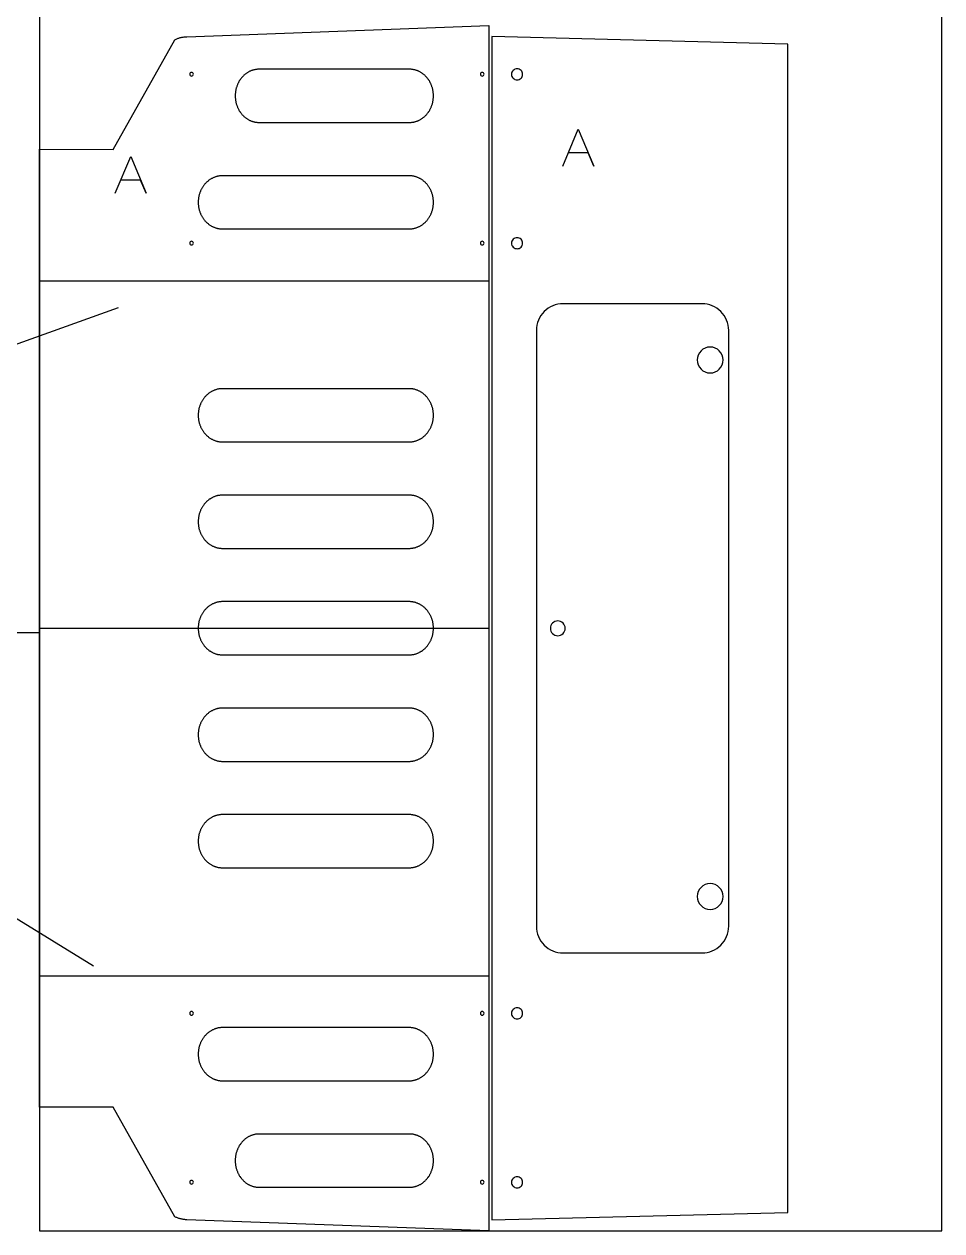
# Model space of a CAD drawing. Extents: x -841 to 6211, y -469 to 2808.
# Drawn here: x -21 to 1220, y 0 to 1632 of the extents above; entities that cross this region are included whole.
import ezdxf

# ---------------------------------------------------------------- set-up
doc = ezdxf.new("R2010")
doc.units = 0
for name, color, linetype in [('DEFAULT_LAYER', 1, 'CONTINUOUS'), ('T5_LOGOLAYER_2', 18, 'CONTINUOUS'), ('T5_LOGOLAYER_20', 18, 'CONTINUOUS'), ('T5_LOGOLAYER_21', 18, 'CONTINUOUS'), ('VW_T4_LOGO_2LAYER_2', 18, 'CONTINUOUS')]:
    doc.layers.add(name, color=color, linetype=linetype)

msp = doc.modelspace()

# ---------------------------------------------------------------- linework, layer by layer
at = {"layer": 'DEFAULT_LAYER'}
for points in [[(0, 1462.7), (99.8, 1462.5), (182.9, 1610.9), (183.8, 1611.3), (184.7, 1611.7), (185.6, 1612.1), (186.6, 1612.5), (187.5, 1612.8), (188.5, 1613.1), (189.5, 1613.4), (190.5, 1613.7), (191.5, 1613.9), (192.5, 1614.2), (193.5, 1614.4), (194.5, 1614.5), (195.5, 1614.7), (196.5, 1614.8), (197.4, 1614.9), (198.4, 1615), (199.4, 1615), (607.7, 1630), (607.7, 0), (199.4, 15), (198.4, 15), (197.4, 15.1), (196.5, 15.2), (195.5, 15.3), (194.5, 15.5), (193.5, 15.6), (192.5, 15.8), (191.5, 16.1), (190.5, 16.3), (189.5, 16.6), (188.5, 16.9), (187.5, 17.2), (186.6, 17.5), (185.6, 17.9), (184.7, 18.3), (183.8, 18.7), (182.9, 19.1), (99.8, 167.5), (0, 167.3)], [(611.8, 14.9), (1011.7, 24.9), (1011.7, 1604.9), (611.8, 1615.1)], [(264.7, 1535), (264.7, 1534.1), (264.7, 1533.1), (264.8, 1532.2), (264.9, 1531.3), (265, 1530.4), (265.1, 1529.5), (265.2, 1528.6), (265.4, 1527.7), (265.5, 1526.9), (265.7, 1526), (265.9, 1525.1), (266.2, 1524.3), (266.4, 1523.5), (266.7, 1522.6), (267, 1521.8), (267.3, 1521), (267.6, 1520.2), (267.9, 1519.4), (268.3, 1518.6), (268.6, 1517.8), (269, 1517.1), (269.4, 1516.3), (269.8, 1515.6), (270.2, 1514.9), (270.7, 1514.2), (271.2, 1513.5), (271.6, 1512.8), (272.1, 1512.1), (272.6, 1511.4), (273.1, 1510.8), (273.7, 1510.2), (274.2, 1509.5), (274.8, 1508.9), (275.3, 1508.4), (275.9, 1507.8), (276.5, 1507.2), (277.1, 1506.7), (277.7, 1506.2), (278.4, 1505.6), (279, 1505.1), (279.7, 1504.7), (280.3, 1504.2), (281, 1503.8), (281.7, 1503.3), (282.4, 1502.9), (283.1, 1502.5), (283.8, 1502.2), (284.5, 1501.8), (285.3, 1501.5), (286, 1501.2), (286.8, 1500.9), (287.5, 1500.6), (288.3, 1500.4), (289.1, 1500.1), (289.8, 1499.9), (290.6, 1499.7), (291.4, 1499.6), (292.2, 1499.4), (293, 1499.3), (293.9, 1499.2), (294.7, 1499.1), (295.5, 1499), (296.3, 1499), (297.2, 1499), (500.2, 1499), (501.1, 1499), (501.9, 1499), (502.7, 1499.1), (503.5, 1499.2), (504.4, 1499.3), (505.2, 1499.4), (506, 1499.6), (506.8, 1499.7), (507.6, 1499.9), (508.3, 1500.1), (509.1, 1500.4), (509.9, 1500.6), (510.6, 1500.9), (511.4, 1501.2), (512.1, 1501.5), (512.9, 1501.8), (513.6, 1502.2), (514.3, 1502.5), (515, 1502.9), (515.7, 1503.3), (516.4, 1503.8), (517.1, 1504.2), (517.7, 1504.7), (518.4, 1505.1), (519, 1505.6), (519.7, 1506.2), (520.3, 1506.7), (520.9, 1507.2), (521.5, 1507.8), (522.1, 1508.4), (522.6, 1508.9), (523.2, 1509.5), (523.7, 1510.2), (524.3, 1510.8), (524.8, 1511.4), (525.3, 1512.1), (525.8, 1512.8), (526.2, 1513.5), (526.7, 1514.2), (527.2, 1514.9), (527.6, 1515.6), (528, 1516.3), (528.4, 1517.1), (528.8, 1517.8), (529.1, 1518.6), (529.5, 1519.4), (529.8, 1520.2), (530.1, 1521), (530.4, 1521.8), (530.7, 1522.6), (531, 1523.5), (531.2, 1524.3), (531.5, 1525.1), (531.7, 1526), (531.9, 1526.9), (532, 1527.7), (532.2, 1528.6), (532.3, 1529.5), (532.4, 1530.4), (532.5, 1531.3), (532.6, 1532.2), (532.7, 1533.1), (532.7, 1534.1), (532.7, 1535), (532.7, 1535.9), (532.7, 1536.9), (532.6, 1537.8), (532.5, 1538.7), (532.4, 1539.6), (532.3, 1540.5), (532.2, 1541.4), (532, 1542.3), (531.9, 1543.1), (531.7, 1544), (531.5, 1544.9), (531.2, 1545.7), (531, 1546.5), (530.7, 1547.4), (530.4, 1548.2), (530.1, 1549), (529.8, 1549.8), (529.5, 1550.6), (529.1, 1551.4), (528.8, 1552.2), (528.4, 1552.9), (528, 1553.7), (527.6, 1554.4), (527.2, 1555.1), (526.7, 1555.8), (526.2, 1556.5), (525.8, 1557.2), (525.3, 1557.9), (524.8, 1558.6), (524.3, 1559.2), (523.7, 1559.8), (523.2, 1560.5), (522.6, 1561.1), (522.1, 1561.6), (521.5, 1562.2), (520.9, 1562.8), (520.3, 1563.3), (519.7, 1563.8), (519, 1564.4), (518.4, 1564.9), (517.7, 1565.3), (517.1, 1565.8), (516.4, 1566.2), (515.7, 1566.7), (515, 1567.1), (514.3, 1567.4), (513.6, 1567.8), (512.9, 1568.2), (512.1, 1568.5), (511.4, 1568.8), (510.6, 1569.1), (509.9, 1569.4), (509.1, 1569.6), (508.3, 1569.9), (507.6, 1570.1), (506.8, 1570.3), (506, 1570.4), (505.2, 1570.6), (504.4, 1570.7), (503.5, 1570.8), (502.7, 1570.9), (501.9, 1571), (501.1, 1571), (500.2, 1571), (297.2, 1571), (296.3, 1571), (295.5, 1571), (294.7, 1570.9), (293.9, 1570.8), (293, 1570.7), (292.2, 1570.6), (291.4, 1570.4), (290.6, 1570.3), (289.8, 1570.1), (289.1, 1569.9), (288.3, 1569.6), (287.5, 1569.4), (286.8, 1569.1), (286, 1568.8), (285.3, 1568.5), (284.5, 1568.2), (283.8, 1567.8), (283.1, 1567.4), (282.4, 1567.1), (281.7, 1566.7), (281, 1566.2), (280.3, 1565.8), (279.7, 1565.3), (279, 1564.9), (278.4, 1564.4), (277.7, 1563.8), (277.1, 1563.3), (276.5, 1562.8), (275.9, 1562.2), (275.3, 1561.6), (274.8, 1561.1), (274.2, 1560.5), (273.7, 1559.8), (273.1, 1559.2), (272.6, 1558.6), (272.1, 1557.9), (271.6, 1557.2), (271.2, 1556.5), (270.7, 1555.8), (270.2, 1555.1), (269.8, 1554.4), (269.4, 1553.7), (269, 1552.9), (268.6, 1552.2), (268.3, 1551.4), (267.9, 1550.6), (267.6, 1549.8), (267.3, 1549), (267, 1548.2), (266.7, 1547.4), (266.4, 1546.5), (266.2, 1545.7), (265.9, 1544.9), (265.7, 1544), (265.5, 1543.1), (265.4, 1542.3), (265.2, 1541.4), (265.1, 1540.5), (265, 1539.6), (264.9, 1538.7), (264.8, 1537.8), (264.7, 1536.9), (264.7, 1535.9)], [(214.7, 1391), (214.7, 1390.1), (214.7, 1389.1), (214.8, 1388.2), (214.9, 1387.3), (215, 1386.4), (215.1, 1385.5), (215.2, 1384.6), (215.4, 1383.7), (215.5, 1382.9), (215.7, 1382), (216, 1381.1), (216.2, 1380.3), (216.4, 1379.5), (216.7, 1378.6), (217, 1377.8), (217.3, 1377), (217.6, 1376.2), (218, 1375.4), (218.3, 1374.6), (218.7, 1373.8), (219.1, 1373.1), (219.5, 1372.3), (219.9, 1371.6), (220.3, 1370.9), (220.8, 1370.2), (221.3, 1369.5), (221.7, 1368.8), (222.2, 1368.1), (222.7, 1367.4), (223.3, 1366.8), (223.8, 1366.2), (224.4, 1365.5), (224.9, 1364.9), (225.5, 1364.4), (226.1, 1363.8), (226.7, 1363.2), (227.3, 1362.7), (228, 1362.2), (228.6, 1361.6), (229.2, 1361.1), (229.9, 1360.7), (230.6, 1360.2), (231.3, 1359.8), (232, 1359.3), (232.7, 1358.9), (233.4, 1358.5), (234.1, 1358.2), (234.8, 1357.8), (235.6, 1357.5), (236.3, 1357.2), (237.1, 1356.9), (237.9, 1356.6), (238.7, 1356.4), (239.4, 1356.1), (240.2, 1355.9), (241, 1355.7), (241.9, 1355.6), (242.7, 1355.4), (243.5, 1355.3), (244.3, 1355.2), (245.2, 1355.1), (246, 1355), (246.8, 1355), (247.7, 1355), (499.7, 1355), (500.6, 1355), (501.4, 1355), (502.2, 1355.1), (503.1, 1355.2), (503.9, 1355.3), (504.7, 1355.4), (505.5, 1355.6), (506.4, 1355.7), (507.2, 1355.9), (508, 1356.1), (508.7, 1356.4), (509.5, 1356.6), (510.3, 1356.9), (511.1, 1357.2), (511.8, 1357.5), (512.6, 1357.8), (513.3, 1358.2), (514, 1358.5), (514.7, 1358.9), (515.4, 1359.3), (516.1, 1359.8), (516.8, 1360.2), (517.5, 1360.7), (518.2, 1361.1), (518.8, 1361.6), (519.4, 1362.2), (520.1, 1362.7), (520.7, 1363.2), (521.3, 1363.8), (521.9, 1364.4), (522.5, 1364.9), (523, 1365.5), (523.6, 1366.2), (524.1, 1366.8), (524.7, 1367.4), (525.2, 1368.1), (525.7, 1368.8), (526.1, 1369.5), (526.6, 1370.2), (527.1, 1370.9), (527.5, 1371.6), (527.9, 1372.3), (528.3, 1373.1), (528.7, 1373.8), (529.1, 1374.6), (529.4, 1375.4), (529.8, 1376.2), (530.1, 1377), (530.4, 1377.8), (530.7, 1378.6), (531, 1379.5), (531.2, 1380.3), (531.4, 1381.1), (531.7, 1382), (531.9, 1382.9), (532, 1383.7), (532.2, 1384.6), (532.3, 1385.5), (532.4, 1386.4), (532.5, 1387.3), (532.6, 1388.2), (532.7, 1389.1), (532.7, 1390.1), (532.7, 1391), (532.7, 1391.9), (532.7, 1392.9), (532.6, 1393.8), (532.5, 1394.7), (532.4, 1395.6), (532.3, 1396.5), (532.2, 1397.4), (532, 1398.3), (531.9, 1399.1), (531.7, 1400), (531.4, 1400.9), (531.2, 1401.7), (531, 1402.5), (530.7, 1403.4), (530.4, 1404.2), (530.1, 1405), (529.8, 1405.8), (529.4, 1406.6), (529.1, 1407.4), (528.7, 1408.2), (528.3, 1408.9), (527.9, 1409.7), (527.5, 1410.4), (527.1, 1411.1), (526.6, 1411.8), (526.1, 1412.5), (525.7, 1413.2), (525.2, 1413.9), (524.7, 1414.6), (524.1, 1415.2), (523.6, 1415.8), (523, 1416.5), (522.5, 1417.1), (521.9, 1417.6), (521.3, 1418.2), (520.7, 1418.8), (520.1, 1419.3), (519.4, 1419.8), (518.8, 1420.4), (518.2, 1420.9), (517.5, 1421.3), (516.8, 1421.8), (516.1, 1422.2), (515.4, 1422.7), (514.7, 1423.1), (514, 1423.4), (513.3, 1423.8), (512.6, 1424.2), (511.8, 1424.5), (511.1, 1424.8), (510.3, 1425.1), (509.5, 1425.4), (508.7, 1425.6), (508, 1425.9), (507.2, 1426.1), (506.4, 1426.3), (505.5, 1426.4), (504.7, 1426.6), (503.9, 1426.7), (503.1, 1426.8), (502.2, 1426.9), (501.4, 1427), (500.6, 1427), (499.7, 1427), (247.7, 1427), (246.8, 1427), (246, 1427), (245.2, 1426.9), (244.3, 1426.8), (243.5, 1426.7), (242.7, 1426.6), (241.9, 1426.4), (241, 1426.3), (240.2, 1426.1), (239.4, 1425.9), (238.7, 1425.6), (237.9, 1425.4), (237.1, 1425.1), (236.3, 1424.8), (235.6, 1424.5), (234.8, 1424.2), (234.1, 1423.8), (233.4, 1423.4), (232.7, 1423.1), (232, 1422.7), (231.3, 1422.2), (230.6, 1421.8), (229.9, 1421.3), (229.2, 1420.9), (228.6, 1420.4), (228, 1419.8), (227.3, 1419.3), (226.7, 1418.8), (226.1, 1418.2), (225.5, 1417.6), (224.9, 1417.1), (224.4, 1416.5), (223.8, 1415.8), (223.3, 1415.2), (222.7, 1414.6), (222.2, 1413.9), (221.7, 1413.2), (221.3, 1412.5), (220.8, 1411.8), (220.3, 1411.1), (219.9, 1410.4), (219.5, 1409.7), (219.1, 1408.9), (218.7, 1408.2), (218.3, 1407.4), (218, 1406.6), (217.6, 1405.8), (217.3, 1405), (217, 1404.2), (216.7, 1403.4), (216.4, 1402.5), (216.2, 1401.7), (216, 1400.9), (215.7, 1400), (215.5, 1399.1), (215.4, 1398.3), (215.2, 1397.4), (215.1, 1396.5), (215, 1395.6), (214.9, 1394.7), (214.8, 1393.8), (214.7, 1392.9), (214.7, 1391.9)], [(214.7, 1103), (214.7, 1102.1), (214.7, 1101.1), (214.8, 1100.2), (214.9, 1099.3), (215, 1098.4), (215.1, 1097.5), (215.2, 1096.6), (215.4, 1095.7), (215.5, 1094.9), (215.7, 1094), (216, 1093.1), (216.2, 1092.3), (216.4, 1091.5), (216.7, 1090.6), (217, 1089.8), (217.3, 1089), (217.6, 1088.2), (218, 1087.4), (218.3, 1086.6), (218.7, 1085.8), (219.1, 1085.1), (219.5, 1084.3), (219.9, 1083.6), (220.3, 1082.9), (220.8, 1082.2), (221.3, 1081.5), (221.7, 1080.8), (222.2, 1080.1), (222.7, 1079.4), (223.3, 1078.8), (223.8, 1078.2), (224.4, 1077.5), (224.9, 1076.9), (225.5, 1076.4), (226.1, 1075.8), (226.7, 1075.2), (227.3, 1074.7), (228, 1074.2), (228.6, 1073.6), (229.2, 1073.1), (229.9, 1072.7), (230.6, 1072.2), (231.3, 1071.8), (232, 1071.3), (232.7, 1070.9), (233.4, 1070.5), (234.1, 1070.2), (234.8, 1069.8), (235.6, 1069.5), (236.3, 1069.2), (237.1, 1068.9), (237.9, 1068.6), (238.7, 1068.4), (239.4, 1068.1), (240.2, 1067.9), (241, 1067.7), (241.9, 1067.6), (242.7, 1067.4), (243.5, 1067.3), (244.3, 1067.2), (245.2, 1067.1), (246, 1067), (246.8, 1067), (247.7, 1067), (499.7, 1067), (500.6, 1067), (501.4, 1067), (502.2, 1067.1), (503.1, 1067.2), (503.9, 1067.3), (504.7, 1067.4), (505.5, 1067.6), (506.4, 1067.7), (507.2, 1067.9), (508, 1068.1), (508.7, 1068.4), (509.5, 1068.6), (510.3, 1068.9), (511.1, 1069.2), (511.8, 1069.5), (512.6, 1069.8), (513.3, 1070.2), (514, 1070.5), (514.7, 1070.9), (515.4, 1071.3), (516.1, 1071.8), (516.8, 1072.2), (517.5, 1072.7), (518.2, 1073.1), (518.8, 1073.6), (519.4, 1074.2), (520.1, 1074.7), (520.7, 1075.2), (521.3, 1075.8), (521.9, 1076.4), (522.5, 1076.9), (523, 1077.5), (523.6, 1078.2), (524.1, 1078.8), (524.7, 1079.4), (525.2, 1080.1), (525.7, 1080.8), (526.1, 1081.5), (526.6, 1082.2), (527.1, 1082.9), (527.5, 1083.6), (527.9, 1084.3), (528.3, 1085.1), (528.7, 1085.8), (529.1, 1086.6), (529.4, 1087.4), (529.8, 1088.2), (530.1, 1089), (530.4, 1089.8), (530.7, 1090.6), (531, 1091.5), (531.2, 1092.3), (531.4, 1093.1), (531.7, 1094), (531.9, 1094.9), (532, 1095.7), (532.2, 1096.6), (532.3, 1097.5), (532.4, 1098.4), (532.5, 1099.3), (532.6, 1100.2), (532.7, 1101.1), (532.7, 1102.1), (532.7, 1103), (532.7, 1103.9), (532.7, 1104.9), (532.6, 1105.8), (532.5, 1106.7), (532.4, 1107.6), (532.3, 1108.5), (532.2, 1109.4), (532, 1110.3), (531.9, 1111.1), (531.7, 1112), (531.4, 1112.9), (531.2, 1113.7), (531, 1114.5), (530.7, 1115.4), (530.4, 1116.2), (530.1, 1117), (529.8, 1117.8), (529.4, 1118.6), (529.1, 1119.4), (528.7, 1120.2), (528.3, 1120.9), (527.9, 1121.7), (527.5, 1122.4), (527.1, 1123.1), (526.6, 1123.8), (526.1, 1124.5), (525.7, 1125.2), (525.2, 1125.9), (524.7, 1126.6), (524.1, 1127.2), (523.6, 1127.8), (523, 1128.5), (522.5, 1129.1), (521.9, 1129.6), (521.3, 1130.2), (520.7, 1130.8), (520.1, 1131.3), (519.4, 1131.8), (518.8, 1132.4), (518.2, 1132.9), (517.5, 1133.3), (516.8, 1133.8), (516.1, 1134.2), (515.4, 1134.7), (514.7, 1135.1), (514, 1135.4), (513.3, 1135.8), (512.6, 1136.2), (511.8, 1136.5), (511.1, 1136.8), (510.3, 1137.1), (509.5, 1137.4), (508.7, 1137.6), (508, 1137.9), (507.2, 1138.1), (506.4, 1138.3), (505.5, 1138.4), (504.7, 1138.6), (503.9, 1138.7), (503.1, 1138.8), (502.2, 1138.9), (501.4, 1139), (500.6, 1139), (499.7, 1139), (247.7, 1139), (246.8, 1139), (246, 1139), (245.2, 1138.9), (244.3, 1138.8), (243.5, 1138.7), (242.7, 1138.6), (241.9, 1138.4), (241, 1138.3), (240.2, 1138.1), (239.4, 1137.9), (238.7, 1137.6), (237.9, 1137.4), (237.1, 1137.1), (236.3, 1136.8), (235.6, 1136.5), (234.8, 1136.2), (234.1, 1135.8), (233.4, 1135.4), (232.7, 1135.1), (232, 1134.7), (231.3, 1134.2), (230.6, 1133.8), (229.9, 1133.3), (229.2, 1132.9), (228.6, 1132.4), (228, 1131.8), (227.3, 1131.3), (226.7, 1130.8), (226.1, 1130.2), (225.5, 1129.6), (224.9, 1129.1), (224.4, 1128.5), (223.8, 1127.8), (223.3, 1127.2), (222.7, 1126.6), (222.2, 1125.9), (221.7, 1125.2), (221.3, 1124.5), (220.8, 1123.8), (220.3, 1123.1), (219.9, 1122.4), (219.5, 1121.7), (219.1, 1120.9), (218.7, 1120.2), (218.3, 1119.4), (218, 1118.6), (217.6, 1117.8), (217.3, 1117), (217, 1116.2), (216.7, 1115.4), (216.4, 1114.5), (216.2, 1113.7), (216, 1112.9), (215.7, 1112), (215.5, 1111.1), (215.4, 1110.3), (215.2, 1109.4), (215.1, 1108.5), (215, 1107.6), (214.9, 1106.7), (214.8, 1105.8), (214.7, 1104.9), (214.7, 1103.9)], [(214.7, 959), (214.7, 958.1), (214.7, 957.1), (214.8, 956.2), (214.9, 955.3), (215, 954.4), (215.1, 953.5), (215.2, 952.6), (215.4, 951.7), (215.5, 950.9), (215.7, 950), (216, 949.1), (216.2, 948.3), (216.4, 947.5), (216.7, 946.6), (217, 945.8), (217.3, 945), (217.6, 944.2), (218, 943.4), (218.3, 942.6), (218.7, 941.8), (219.1, 941.1), (219.5, 940.3), (219.9, 939.6), (220.3, 938.9), (220.8, 938.2), (221.3, 937.5), (221.7, 936.8), (222.2, 936.1), (222.7, 935.4), (223.3, 934.8), (223.8, 934.2), (224.4, 933.5), (224.9, 932.9), (225.5, 932.4), (226.1, 931.8), (226.7, 931.2), (227.3, 930.7), (228, 930.2), (228.6, 929.6), (229.2, 929.1), (229.9, 928.7), (230.6, 928.2), (231.3, 927.8), (232, 927.3), (232.7, 926.9), (233.4, 926.5), (234.1, 926.2), (234.8, 925.8), (235.6, 925.5), (236.3, 925.2), (237.1, 924.9), (237.9, 924.6), (238.7, 924.4), (239.4, 924.1), (240.2, 923.9), (241, 923.7), (241.9, 923.6), (242.7, 923.4), (243.5, 923.3), (244.3, 923.2), (245.2, 923.1), (246, 923), (246.8, 923), (247.7, 923), (499.7, 923), (500.6, 923), (501.4, 923), (502.2, 923.1), (503.1, 923.2), (503.9, 923.3), (504.7, 923.4), (505.5, 923.6), (506.4, 923.7), (507.2, 923.9), (508, 924.1), (508.7, 924.4), (509.5, 924.6), (510.3, 924.9), (511.1, 925.2), (511.8, 925.5), (512.6, 925.8), (513.3, 926.2), (514, 926.5), (514.7, 926.9), (515.4, 927.3), (516.1, 927.8), (516.8, 928.2), (517.5, 928.7), (518.2, 929.1), (518.8, 929.6), (519.4, 930.2), (520.1, 930.7), (520.7, 931.2), (521.3, 931.8), (521.9, 932.4), (522.5, 932.9), (523, 933.5), (523.6, 934.2), (524.1, 934.8), (524.7, 935.4), (525.2, 936.1), (525.7, 936.8), (526.1, 937.5), (526.6, 938.2), (527.1, 938.9), (527.5, 939.6), (527.9, 940.3), (528.3, 941.1), (528.7, 941.8), (529.1, 942.6), (529.4, 943.4), (529.8, 944.2), (530.1, 945), (530.4, 945.8), (530.7, 946.6), (531, 947.5), (531.2, 948.3), (531.4, 949.1), (531.7, 950), (531.9, 950.9), (532, 951.7), (532.2, 952.6), (532.3, 953.5), (532.4, 954.4), (532.5, 955.3), (532.6, 956.2), (532.7, 957.1), (532.7, 958.1), (532.7, 959), (532.7, 959.9), (532.7, 960.9), (532.6, 961.8), (532.5, 962.7), (532.4, 963.6), (532.3, 964.5), (532.2, 965.4), (532, 966.3), (531.9, 967.1), (531.7, 968), (531.4, 968.9), (531.2, 969.7), (531, 970.5), (530.7, 971.4), (530.4, 972.2), (530.1, 973), (529.8, 973.8), (529.4, 974.6), (529.1, 975.4), (528.7, 976.2), (528.3, 976.9), (527.9, 977.7), (527.5, 978.4), (527.1, 979.1), (526.6, 979.8), (526.1, 980.5), (525.7, 981.2), (525.2, 981.9), (524.7, 982.6), (524.1, 983.2), (523.6, 983.8), (523, 984.5), (522.5, 985.1), (521.9, 985.6), (521.3, 986.2), (520.7, 986.8), (520.1, 987.3), (519.4, 987.8), (518.8, 988.4), (518.2, 988.9), (517.5, 989.3), (516.8, 989.8), (516.1, 990.2), (515.4, 990.7), (514.7, 991.1), (514, 991.4), (513.3, 991.8), (512.6, 992.2), (511.8, 992.5), (511.1, 992.8), (510.3, 993.1), (509.5, 993.4), (508.7, 993.6), (508, 993.9), (507.2, 994.1), (506.4, 994.3), (505.5, 994.4), (504.7, 994.6), (503.9, 994.7), (503.1, 994.8), (502.2, 994.9), (501.4, 995), (500.6, 995), (499.7, 995), (247.7, 995), (246.8, 995), (246, 995), (245.2, 994.9), (244.3, 994.8), (243.5, 994.7), (242.7, 994.6), (241.9, 994.4), (241, 994.3), (240.2, 994.1), (239.4, 993.9), (238.7, 993.6), (237.9, 993.4), (237.1, 993.1), (236.3, 992.8), (235.6, 992.5), (234.8, 992.2), (234.1, 991.8), (233.4, 991.4), (232.7, 991.1), (232, 990.7), (231.3, 990.2), (230.6, 989.8), (229.9, 989.3), (229.2, 988.9), (228.6, 988.4), (228, 987.8), (227.3, 987.3), (226.7, 986.8), (226.1, 986.2), (225.5, 985.6), (224.9, 985.1), (224.4, 984.5), (223.8, 983.8), (223.3, 983.2), (222.7, 982.6), (222.2, 981.9), (221.7, 981.2), (221.3, 980.5), (220.8, 979.8), (220.3, 979.1), (219.9, 978.4), (219.5, 977.7), (219.1, 976.9), (218.7, 976.2), (218.3, 975.4), (218, 974.6), (217.6, 973.8), (217.3, 973), (217, 972.2), (216.7, 971.4), (216.4, 970.5), (216.2, 969.7), (216, 968.9), (215.7, 968), (215.5, 967.1), (215.4, 966.3), (215.2, 965.4), (215.1, 964.5), (215, 963.6), (214.9, 962.7), (214.8, 961.8), (214.7, 960.9), (214.7, 959.9)], [(214.7, 815), (214.7, 814.1), (214.7, 813.1), (214.8, 812.2), (214.9, 811.3), (215, 810.4), (215.1, 809.5), (215.2, 808.6), (215.4, 807.7), (215.5, 806.9), (215.7, 806), (216, 805.1), (216.2, 804.3), (216.4, 803.5), (216.7, 802.6), (217, 801.8), (217.3, 801), (217.6, 800.2), (218, 799.4), (218.3, 798.6), (218.7, 797.8), (219.1, 797.1), (219.5, 796.3), (219.9, 795.6), (220.3, 794.9), (220.8, 794.2), (221.3, 793.5), (221.7, 792.8), (222.2, 792.1), (222.7, 791.4), (223.3, 790.8), (223.8, 790.2), (224.4, 789.5), (224.9, 788.9), (225.5, 788.4), (226.1, 787.8), (226.7, 787.2), (227.3, 786.7), (228, 786.2), (228.6, 785.6), (229.2, 785.1), (229.9, 784.7), (230.6, 784.2), (231.3, 783.8), (232, 783.3), (232.7, 782.9), (233.4, 782.5), (234.1, 782.2), (234.8, 781.8), (235.6, 781.5), (236.3, 781.2), (237.1, 780.9), (237.9, 780.6), (238.7, 780.4), (239.4, 780.1), (240.2, 779.9), (241, 779.7), (241.9, 779.6), (242.7, 779.4), (243.5, 779.3), (244.3, 779.2), (245.2, 779.1), (246, 779), (246.8, 779), (247.7, 779), (499.7, 779), (500.6, 779), (501.4, 779), (502.2, 779.1), (503.1, 779.2), (503.9, 779.3), (504.7, 779.4), (505.5, 779.6), (506.4, 779.7), (507.2, 779.9), (508, 780.1), (508.7, 780.4), (509.5, 780.6), (510.3, 780.9), (511.1, 781.2), (511.8, 781.5), (512.6, 781.8), (513.3, 782.2), (514, 782.5), (514.7, 782.9), (515.4, 783.3), (516.1, 783.8), (516.8, 784.2), (517.5, 784.7), (518.2, 785.1), (518.8, 785.6), (519.4, 786.2), (520.1, 786.7), (520.7, 787.2), (521.3, 787.8), (521.9, 788.4), (522.5, 788.9), (523, 789.5), (523.6, 790.2), (524.1, 790.8), (524.7, 791.4), (525.2, 792.1), (525.7, 792.8), (526.1, 793.5), (526.6, 794.2), (527.1, 794.9), (527.5, 795.6), (527.9, 796.3), (528.3, 797.1), (528.7, 797.8), (529.1, 798.6), (529.4, 799.4), (529.8, 800.2), (530.1, 801), (530.4, 801.8), (530.7, 802.6), (531, 803.5), (531.2, 804.3), (531.4, 805.1), (531.7, 806), (531.9, 806.9), (532, 807.7), (532.2, 808.6), (532.3, 809.5), (532.4, 810.4), (532.5, 811.3), (532.6, 812.2), (532.7, 813.1), (532.7, 814.1), (532.7, 815), (532.7, 815.9), (532.7, 816.9), (532.6, 817.8), (532.5, 818.7), (532.4, 819.6), (532.3, 820.5), (532.2, 821.4), (532, 822.3), (531.9, 823.1), (531.7, 824), (531.4, 824.9), (531.2, 825.7), (531, 826.5), (530.7, 827.4), (530.4, 828.2), (530.1, 829), (529.8, 829.8), (529.4, 830.6), (529.1, 831.4), (528.7, 832.2), (528.3, 832.9), (527.9, 833.7), (527.5, 834.4), (527.1, 835.1), (526.6, 835.8), (526.1, 836.5), (525.7, 837.2), (525.2, 837.9), (524.7, 838.6), (524.1, 839.2), (523.6, 839.8), (523, 840.5), (522.5, 841.1), (521.9, 841.6), (521.3, 842.2), (520.7, 842.8), (520.1, 843.3), (519.4, 843.8), (518.8, 844.4), (518.2, 844.9), (517.5, 845.3), (516.8, 845.8), (516.1, 846.2), (515.4, 846.7), (514.7, 847.1), (514, 847.4), (513.3, 847.8), (512.6, 848.2), (511.8, 848.5), (511.1, 848.8), (510.3, 849.1), (509.5, 849.4), (508.7, 849.6), (508, 849.9), (507.2, 850.1), (506.4, 850.3), (505.5, 850.4), (504.7, 850.6), (503.9, 850.7), (503.1, 850.8), (502.2, 850.9), (501.4, 851), (500.6, 851), (499.7, 851), (247.7, 851), (246.8, 851), (246, 851), (245.2, 850.9), (244.3, 850.8), (243.5, 850.7), (242.7, 850.6), (241.9, 850.4), (241, 850.3), (240.2, 850.1), (239.4, 849.9), (238.7, 849.6), (237.9, 849.4), (237.1, 849.1), (236.3, 848.8), (235.6, 848.5), (234.8, 848.2), (234.1, 847.8), (233.4, 847.4), (232.7, 847.1), (232, 846.7), (231.3, 846.2), (230.6, 845.8), (229.9, 845.3), (229.2, 844.9), (228.6, 844.4), (228, 843.8), (227.3, 843.3), (226.7, 842.8), (226.1, 842.2), (225.5, 841.6), (224.9, 841.1), (224.4, 840.5), (223.8, 839.8), (223.3, 839.2), (222.7, 838.6), (222.2, 837.9), (221.7, 837.2), (221.3, 836.5), (220.8, 835.8), (220.3, 835.1), (219.9, 834.4), (219.5, 833.7), (219.1, 832.9), (218.7, 832.2), (218.3, 831.4), (218, 830.6), (217.6, 829.8), (217.3, 829), (217, 828.2), (216.7, 827.4), (216.4, 826.5), (216.2, 825.7), (216, 824.9), (215.7, 824), (215.5, 823.1), (215.4, 822.3), (215.2, 821.4), (215.1, 820.5), (215, 819.6), (214.9, 818.7), (214.8, 817.8), (214.7, 816.9), (214.7, 815.9)], [(214.7, 671), (214.7, 670.1), (214.7, 669.1), (214.8, 668.2), (214.9, 667.3), (215, 666.4), (215.1, 665.5), (215.2, 664.6), (215.4, 663.7), (215.5, 662.9), (215.7, 662), (216, 661.1), (216.2, 660.3), (216.4, 659.5), (216.7, 658.6), (217, 657.8), (217.3, 657), (217.6, 656.2), (218, 655.4), (218.3, 654.6), (218.7, 653.8), (219.1, 653.1), (219.5, 652.3), (219.9, 651.6), (220.3, 650.9), (220.8, 650.2), (221.3, 649.5), (221.7, 648.8), (222.2, 648.1), (222.7, 647.4), (223.3, 646.8), (223.8, 646.2), (224.4, 645.5), (224.9, 644.9), (225.5, 644.4), (226.1, 643.8), (226.7, 643.2), (227.3, 642.7), (228, 642.2), (228.6, 641.6), (229.2, 641.1), (229.9, 640.7), (230.6, 640.2), (231.3, 639.8), (232, 639.3), (232.7, 638.9), (233.4, 638.5), (234.1, 638.2), (234.8, 637.8), (235.6, 637.5), (236.3, 637.2), (237.1, 636.9), (237.9, 636.6), (238.7, 636.4), (239.4, 636.1), (240.2, 635.9), (241, 635.7), (241.9, 635.6), (242.7, 635.4), (243.5, 635.3), (244.3, 635.2), (245.2, 635.1), (246, 635), (246.8, 635), (247.7, 635), (499.7, 635), (500.6, 635), (501.4, 635), (502.2, 635.1), (503.1, 635.2), (503.9, 635.3), (504.7, 635.4), (505.5, 635.6), (506.4, 635.7), (507.2, 635.9), (508, 636.1), (508.7, 636.4), (509.5, 636.6), (510.3, 636.9), (511.1, 637.2), (511.8, 637.5), (512.6, 637.8), (513.3, 638.2), (514, 638.5), (514.7, 638.9), (515.4, 639.3), (516.1, 639.8), (516.8, 640.2), (517.5, 640.7), (518.2, 641.1), (518.8, 641.6), (519.4, 642.2), (520.1, 642.7), (520.7, 643.2), (521.3, 643.8), (521.9, 644.4), (522.5, 644.9), (523, 645.5), (523.6, 646.2), (524.1, 646.8), (524.7, 647.4), (525.2, 648.1), (525.7, 648.8), (526.1, 649.5), (526.6, 650.2), (527.1, 650.9), (527.5, 651.6), (527.9, 652.3), (528.3, 653.1), (528.7, 653.8), (529.1, 654.6), (529.4, 655.4), (529.8, 656.2), (530.1, 657), (530.4, 657.8), (530.7, 658.6), (531, 659.5), (531.2, 660.3), (531.4, 661.1), (531.7, 662), (531.9, 662.9), (532, 663.7), (532.2, 664.6), (532.3, 665.5), (532.4, 666.4), (532.5, 667.3), (532.6, 668.2), (532.7, 669.1), (532.7, 670.1), (532.7, 671), (532.7, 671.9), (532.7, 672.9), (532.6, 673.8), (532.5, 674.7), (532.4, 675.6), (532.3, 676.5), (532.2, 677.4), (532, 678.3), (531.9, 679.1), (531.7, 680), (531.4, 680.9), (531.2, 681.7), (531, 682.5), (530.7, 683.4), (530.4, 684.2), (530.1, 685), (529.8, 685.8), (529.4, 686.6), (529.1, 687.4), (528.7, 688.2), (528.3, 688.9), (527.9, 689.7), (527.5, 690.4), (527.1, 691.1), (526.6, 691.8), (526.1, 692.5), (525.7, 693.2), (525.2, 693.9), (524.7, 694.6), (524.1, 695.2), (523.6, 695.8), (523, 696.5), (522.5, 697.1), (521.9, 697.6), (521.3, 698.2), (520.7, 698.8), (520.1, 699.3), (519.4, 699.8), (518.8, 700.4), (518.2, 700.9), (517.5, 701.3), (516.8, 701.8), (516.1, 702.2), (515.4, 702.7), (514.7, 703.1), (514, 703.4), (513.3, 703.8), (512.6, 704.2), (511.8, 704.5), (511.1, 704.8), (510.3, 705.1), (509.5, 705.4), (508.7, 705.6), (508, 705.9), (507.2, 706.1), (506.4, 706.3), (505.5, 706.4), (504.7, 706.6), (503.9, 706.7), (503.1, 706.8), (502.2, 706.9), (501.4, 707), (500.6, 707), (499.7, 707), (247.7, 707), (246.8, 707), (246, 707), (245.2, 706.9), (244.3, 706.8), (243.5, 706.7), (242.7, 706.6), (241.9, 706.4), (241, 706.3), (240.2, 706.1), (239.4, 705.9), (238.7, 705.6), (237.9, 705.4), (237.1, 705.1), (236.3, 704.8), (235.6, 704.5), (234.8, 704.2), (234.1, 703.8), (233.4, 703.4), (232.7, 703.1), (232, 702.7), (231.3, 702.2), (230.6, 701.8), (229.9, 701.3), (229.2, 700.9), (228.6, 700.4), (228, 699.8), (227.3, 699.3), (226.7, 698.8), (226.1, 698.2), (225.5, 697.6), (224.9, 697.1), (224.4, 696.5), (223.8, 695.8), (223.3, 695.2), (222.7, 694.6), (222.2, 693.9), (221.7, 693.2), (221.3, 692.5), (220.8, 691.8), (220.3, 691.1), (219.9, 690.4), (219.5, 689.7), (219.1, 688.9), (218.7, 688.2), (218.3, 687.4), (218, 686.6), (217.6, 685.8), (217.3, 685), (217, 684.2), (216.7, 683.4), (216.4, 682.5), (216.2, 681.7), (216, 680.9), (215.7, 680), (215.5, 679.1), (215.4, 678.3), (215.2, 677.4), (215.1, 676.5), (215, 675.6), (214.9, 674.7), (214.8, 673.8), (214.7, 672.9), (214.7, 671.9)], [(214.7, 527), (214.7, 526.1), (214.7, 525.1), (214.8, 524.2), (214.9, 523.3), (215, 522.4), (215.1, 521.5), (215.2, 520.6), (215.4, 519.7), (215.5, 518.9), (215.7, 518), (216, 517.1), (216.2, 516.3), (216.4, 515.5), (216.7, 514.6), (217, 513.8), (217.3, 513), (217.6, 512.2), (218, 511.4), (218.3, 510.6), (218.7, 509.8), (219.1, 509.1), (219.5, 508.3), (219.9, 507.6), (220.3, 506.9), (220.8, 506.2), (221.3, 505.5), (221.7, 504.8), (222.2, 504.1), (222.7, 503.4), (223.3, 502.8), (223.8, 502.2), (224.4, 501.5), (224.9, 500.9), (225.5, 500.4), (226.1, 499.8), (226.7, 499.2), (227.3, 498.7), (228, 498.2), (228.6, 497.6), (229.2, 497.1), (229.9, 496.7), (230.6, 496.2), (231.3, 495.8), (232, 495.3), (232.7, 494.9), (233.4, 494.5), (234.1, 494.2), (234.8, 493.8), (235.6, 493.5), (236.3, 493.2), (237.1, 492.9), (237.9, 492.6), (238.7, 492.4), (239.4, 492.1), (240.2, 491.9), (241, 491.7), (241.9, 491.6), (242.7, 491.4), (243.5, 491.3), (244.3, 491.2), (245.2, 491.1), (246, 491), (246.8, 491), (247.7, 491), (499.7, 491), (500.6, 491), (501.4, 491), (502.2, 491.1), (503.1, 491.2), (503.9, 491.3), (504.7, 491.4), (505.5, 491.6), (506.4, 491.7), (507.2, 491.9), (508, 492.1), (508.7, 492.4), (509.5, 492.6), (510.3, 492.9), (511.1, 493.2), (511.8, 493.5), (512.6, 493.8), (513.3, 494.2), (514, 494.5), (514.7, 494.9), (515.4, 495.3), (516.1, 495.8), (516.8, 496.2), (517.5, 496.7), (518.2, 497.1), (518.8, 497.6), (519.4, 498.2), (520.1, 498.7), (520.7, 499.2), (521.3, 499.8), (521.9, 500.4), (522.5, 500.9), (523, 501.5), (523.6, 502.2), (524.1, 502.8), (524.7, 503.4), (525.2, 504.1), (525.7, 504.8), (526.1, 505.5), (526.6, 506.2), (527.1, 506.9), (527.5, 507.6), (527.9, 508.3), (528.3, 509.1), (528.7, 509.8), (529.1, 510.6), (529.4, 511.4), (529.8, 512.2), (530.1, 513), (530.4, 513.8), (530.7, 514.6), (531, 515.5), (531.2, 516.3), (531.4, 517.1), (531.7, 518), (531.9, 518.9), (532, 519.7), (532.2, 520.6), (532.3, 521.5), (532.4, 522.4), (532.5, 523.3), (532.6, 524.2), (532.7, 525.1), (532.7, 526.1), (532.7, 527), (532.7, 527.9), (532.7, 528.9), (532.6, 529.8), (532.5, 530.7), (532.4, 531.6), (532.3, 532.5), (532.2, 533.4), (532, 534.3), (531.9, 535.1), (531.7, 536), (531.4, 536.9), (531.2, 537.7), (531, 538.5), (530.7, 539.4), (530.4, 540.2), (530.1, 541), (529.8, 541.8), (529.4, 542.6), (529.1, 543.4), (528.7, 544.2), (528.3, 544.9), (527.9, 545.7), (527.5, 546.4), (527.1, 547.1), (526.6, 547.8), (526.1, 548.5), (525.7, 549.2), (525.2, 549.9), (524.7, 550.6), (524.1, 551.2), (523.6, 551.8), (523, 552.5), (522.5, 553.1), (521.9, 553.6), (521.3, 554.2), (520.7, 554.8), (520.1, 555.3), (519.4, 555.8), (518.8, 556.4), (518.2, 556.9), (517.5, 557.3), (516.8, 557.8), (516.1, 558.2), (515.4, 558.7), (514.7, 559.1), (514, 559.4), (513.3, 559.8), (512.6, 560.2), (511.8, 560.5), (511.1, 560.8), (510.3, 561.1), (509.5, 561.4), (508.7, 561.6), (508, 561.9), (507.2, 562.1), (506.4, 562.3), (505.5, 562.4), (504.7, 562.6), (503.9, 562.7), (503.1, 562.8), (502.2, 562.9), (501.4, 563), (500.6, 563), (499.7, 563), (247.7, 563), (246.8, 563), (246, 563), (245.2, 562.9), (244.3, 562.8), (243.5, 562.7), (242.7, 562.6), (241.9, 562.4), (241, 562.3), (240.2, 562.1), (239.4, 561.9), (238.7, 561.6), (237.9, 561.4), (237.1, 561.1), (236.3, 560.8), (235.6, 560.5), (234.8, 560.2), (234.1, 559.8), (233.4, 559.4), (232.7, 559.1), (232, 558.7), (231.3, 558.2), (230.6, 557.8), (229.9, 557.3), (229.2, 556.9), (228.6, 556.4), (228, 555.8), (227.3, 555.3), (226.7, 554.8), (226.1, 554.2), (225.5, 553.6), (224.9, 553.1), (224.4, 552.5), (223.8, 551.8), (223.3, 551.2), (222.7, 550.6), (222.2, 549.9), (221.7, 549.2), (221.3, 548.5), (220.8, 547.8), (220.3, 547.1), (219.9, 546.4), (219.5, 545.7), (219.1, 544.9), (218.7, 544.2), (218.3, 543.4), (218, 542.6), (217.6, 541.8), (217.3, 541), (217, 540.2), (216.7, 539.4), (216.4, 538.5), (216.2, 537.7), (216, 536.9), (215.7, 536), (215.5, 535.1), (215.4, 534.3), (215.2, 533.4), (215.1, 532.5), (215, 531.6), (214.9, 530.7), (214.8, 529.8), (214.7, 528.9), (214.7, 527.9)], [(214.7, 239), (214.7, 238), (214.7, 237.1), (214.8, 236.2), (214.9, 235.3), (215, 234.4), (215.1, 233.5), (215.2, 232.6), (215.4, 231.7), (215.5, 230.8), (215.7, 230), (216, 229.1), (216.2, 228.3), (216.4, 227.4), (216.7, 226.6), (217, 225.8), (217.3, 224.9), (217.6, 224.1), (218, 223.3), (218.3, 222.6), (218.7, 221.8), (219.1, 221), (219.5, 220.3), (219.9, 219.6), (220.3, 218.8), (220.8, 218.1), (221.3, 217.4), (221.7, 216.7), (222.2, 216.1), (222.7, 215.4), (223.3, 214.8), (223.8, 214.1), (224.4, 213.5), (224.9, 212.9), (225.5, 212.3), (226.1, 211.7), (226.7, 211.2), (227.3, 210.6), (228, 210.1), (228.6, 209.6), (229.2, 209.1), (229.9, 208.6), (230.6, 208.2), (231.3, 207.7), (232, 207.3), (232.7, 206.9), (233.4, 206.5), (234.1, 206.1), (234.8, 205.8), (235.6, 205.5), (236.3, 205.1), (237.1, 204.8), (237.9, 204.6), (238.7, 204.3), (239.4, 204.1), (240.2, 203.9), (241, 203.7), (241.9, 203.5), (242.7, 203.4), (243.5, 203.2), (244.3, 203.1), (245.2, 203.1), (246, 203), (246.8, 203), (247.7, 203), (499.7, 203), (500.6, 203), (501.4, 203), (502.2, 203.1), (503.1, 203.1), (503.9, 203.2), (504.7, 203.4), (505.5, 203.5), (506.4, 203.7), (507.2, 203.9), (508, 204.1), (508.7, 204.3), (509.5, 204.6), (510.3, 204.8), (511.1, 205.1), (511.8, 205.5), (512.6, 205.8), (513.3, 206.1), (514, 206.5), (514.7, 206.9), (515.4, 207.3), (516.1, 207.7), (516.8, 208.2), (517.5, 208.6), (518.2, 209.1), (518.8, 209.6), (519.4, 210.1), (520.1, 210.6), (520.7, 211.2), (521.3, 211.7), (521.9, 212.3), (522.5, 212.9), (523, 213.5), (523.6, 214.1), (524.1, 214.8), (524.7, 215.4), (525.2, 216.1), (525.7, 216.7), (526.1, 217.4), (526.6, 218.1), (527.1, 218.8), (527.5, 219.6), (527.9, 220.3), (528.3, 221), (528.7, 221.8), (529.1, 222.6), (529.4, 223.3), (529.8, 224.1), (530.1, 224.9), (530.4, 225.8), (530.7, 226.6), (531, 227.4), (531.2, 228.3), (531.4, 229.1), (531.7, 230), (531.9, 230.8), (532, 231.7), (532.2, 232.6), (532.3, 233.5), (532.4, 234.4), (532.5, 235.3), (532.6, 236.2), (532.7, 237.1), (532.7, 238), (532.7, 239), (532.7, 239.9), (532.7, 240.8), (532.6, 241.7), (532.5, 242.6), (532.4, 243.5), (532.3, 244.4), (532.2, 245.3), (532, 246.2), (531.9, 247.1), (531.7, 248), (531.4, 248.8), (531.2, 249.7), (531, 250.5), (530.7, 251.3), (530.4, 252.2), (530.1, 253), (529.8, 253.8), (529.4, 254.6), (529.1, 255.3), (528.7, 256.1), (528.3, 256.9), (527.9, 257.6), (527.5, 258.4), (527.1, 259.1), (526.6, 259.8), (526.1, 260.5), (525.7, 261.2), (525.2, 261.9), (524.7, 262.5), (524.1, 263.2), (523.6, 263.8), (523, 264.4), (522.5, 265), (521.9, 265.6), (521.3, 266.2), (520.7, 266.7), (520.1, 267.3), (519.4, 267.8), (518.8, 268.3), (518.2, 268.8), (517.5, 269.3), (516.8, 269.7), (516.1, 270.2), (515.4, 270.6), (514.7, 271), (514, 271.4), (513.3, 271.8), (512.6, 272.1), (511.8, 272.5), (511.1, 272.8), (510.3, 273.1), (509.5, 273.3), (508.7, 273.6), (508, 273.8), (507.2, 274), (506.4, 274.2), (505.5, 274.4), (504.7, 274.5), (503.9, 274.7), (503.1, 274.8), (502.2, 274.9), (501.4, 274.9), (500.6, 274.9), (499.7, 275), (247.7, 275), (246.8, 274.9), (246, 274.9), (245.2, 274.9), (244.3, 274.8), (243.5, 274.7), (242.7, 274.5), (241.9, 274.4), (241, 274.2), (240.2, 274), (239.4, 273.8), (238.7, 273.6), (237.9, 273.3), (237.1, 273.1), (236.3, 272.8), (235.6, 272.5), (234.8, 272.1), (234.1, 271.8), (233.4, 271.4), (232.7, 271), (232, 270.6), (231.3, 270.2), (230.6, 269.7), (229.9, 269.3), (229.2, 268.8), (228.6, 268.3), (228, 267.8), (227.3, 267.3), (226.7, 266.7), (226.1, 266.2), (225.5, 265.6), (224.9, 265), (224.4, 264.4), (223.8, 263.8), (223.3, 263.2), (222.7, 262.5), (222.2, 261.9), (221.7, 261.2), (221.3, 260.5), (220.8, 259.8), (220.3, 259.1), (219.9, 258.4), (219.5, 257.6), (219.1, 256.9), (218.7, 256.1), (218.3, 255.3), (218, 254.6), (217.6, 253.8), (217.3, 253), (217, 252.2), (216.7, 251.3), (216.4, 250.5), (216.2, 249.7), (216, 248.8), (215.7, 248), (215.5, 247.1), (215.4, 246.2), (215.2, 245.3), (215.1, 244.4), (215, 243.5), (214.9, 242.6), (214.8, 241.7), (214.7, 240.8), (214.7, 239.9)], [(264.7, 95), (264.7, 94.1), (264.7, 93.1), (264.8, 92.2), (264.9, 91.3), (265, 90.4), (265.1, 89.5), (265.2, 88.6), (265.4, 87.7), (265.5, 86.9), (265.7, 86), (265.9, 85.1), (266.2, 84.3), (266.4, 83.5), (266.7, 82.6), (267, 81.8), (267.3, 81), (267.6, 80.2), (267.9, 79.4), (268.3, 78.6), (268.6, 77.8), (269, 77.1), (269.4, 76.3), (269.8, 75.6), (270.2, 74.9), (270.7, 74.2), (271.2, 73.5), (271.6, 72.8), (272.1, 72.1), (272.6, 71.4), (273.1, 70.8), (273.7, 70.2), (274.2, 69.5), (274.8, 68.9), (275.3, 68.4), (275.9, 67.8), (276.5, 67.2), (277.1, 66.7), (277.7, 66.2), (278.4, 65.6), (279, 65.1), (279.7, 64.7), (280.3, 64.2), (281, 63.8), (281.7, 63.3), (282.4, 62.9), (283.1, 62.5), (283.8, 62.2), (284.5, 61.8), (285.3, 61.5), (286, 61.2), (286.8, 60.9), (287.5, 60.6), (288.3, 60.4), (289.1, 60.1), (289.8, 59.9), (290.6, 59.7), (291.4, 59.6), (292.2, 59.4), (293, 59.3), (293.9, 59.2), (294.7, 59.1), (295.5, 59), (296.3, 59), (297.2, 59), (500.2, 59), (501.1, 59), (501.9, 59), (502.7, 59.1), (503.5, 59.2), (504.4, 59.3), (505.2, 59.4), (506, 59.6), (506.8, 59.7), (507.6, 59.9), (508.3, 60.1), (509.1, 60.4), (509.9, 60.6), (510.6, 60.9), (511.4, 61.2), (512.1, 61.5), (512.9, 61.8), (513.6, 62.2), (514.3, 62.5), (515, 62.9), (515.7, 63.3), (516.4, 63.8), (517.1, 64.2), (517.7, 64.7), (518.4, 65.1), (519, 65.6), (519.7, 66.2), (520.3, 66.7), (520.9, 67.2), (521.5, 67.8), (522.1, 68.4), (522.6, 68.9), (523.2, 69.5), (523.7, 70.2), (524.3, 70.8), (524.8, 71.4), (525.3, 72.1), (525.8, 72.8), (526.2, 73.5), (526.7, 74.2), (527.2, 74.9), (527.6, 75.6), (528, 76.3), (528.4, 77.1), (528.8, 77.8), (529.1, 78.6), (529.5, 79.4), (529.8, 80.2), (530.1, 81), (530.4, 81.8), (530.7, 82.6), (531, 83.5), (531.2, 84.3), (531.5, 85.1), (531.7, 86), (531.9, 86.9), (532, 87.7), (532.2, 88.6), (532.3, 89.5), (532.4, 90.4), (532.5, 91.3), (532.6, 92.2), (532.7, 93.1), (532.7, 94.1), (532.7, 95), (532.7, 95.9), (532.7, 96.9), (532.6, 97.8), (532.5, 98.7), (532.4, 99.6), (532.3, 100.5), (532.2, 101.4), (532, 102.3), (531.9, 103.1), (531.7, 104), (531.5, 104.9), (531.2, 105.7), (531, 106.5), (530.7, 107.4), (530.4, 108.2), (530.1, 109), (529.8, 109.8), (529.5, 110.6), (529.1, 111.4), (528.8, 112.2), (528.4, 112.9), (528, 113.7), (527.6, 114.4), (527.2, 115.1), (526.7, 115.8), (526.2, 116.5), (525.8, 117.2), (525.3, 117.9), (524.8, 118.6), (524.3, 119.2), (523.7, 119.8), (523.2, 120.5), (522.6, 121.1), (522.1, 121.6), (521.5, 122.2), (520.9, 122.8), (520.3, 123.3), (519.7, 123.8), (519, 124.4), (518.4, 124.9), (517.7, 125.3), (517.1, 125.8), (516.4, 126.2), (515.7, 126.7), (515, 127.1), (514.3, 127.4), (513.6, 127.8), (512.9, 128.2), (512.1, 128.5), (511.4, 128.8), (510.6, 129.1), (509.9, 129.4), (509.1, 129.6), (508.3, 129.9), (507.6, 130.1), (506.8, 130.3), (506, 130.4), (505.2, 130.6), (504.4, 130.7), (503.5, 130.8), (502.7, 130.9), (501.9, 131), (501.1, 131), (500.2, 131), (297.2, 131), (296.3, 131), (295.5, 131), (294.7, 130.9), (293.9, 130.8), (293, 130.7), (292.2, 130.6), (291.4, 130.4), (290.6, 130.3), (289.8, 130.1), (289.1, 129.9), (288.3, 129.6), (287.5, 129.4), (286.8, 129.1), (286, 128.8), (285.3, 128.5), (284.5, 128.2), (283.8, 127.8), (283.1, 127.4), (282.4, 127.1), (281.7, 126.7), (281, 126.2), (280.3, 125.8), (279.7, 125.3), (279, 124.9), (278.4, 124.4), (277.7, 123.8), (277.1, 123.3), (276.5, 122.8), (275.9, 122.2), (275.3, 121.6), (274.8, 121.1), (274.2, 120.5), (273.7, 119.8), (273.1, 119.2), (272.6, 118.6), (272.1, 117.9), (271.6, 117.2), (271.2, 116.5), (270.7, 115.8), (270.2, 115.1), (269.8, 114.4), (269.4, 113.7), (269, 112.9), (268.6, 112.2), (268.3, 111.4), (267.9, 110.6), (267.6, 109.8), (267.3, 109), (267, 108.2), (266.7, 107.4), (266.4, 106.5), (266.2, 105.7), (265.9, 104.9), (265.7, 104), (265.5, 103.1), (265.4, 102.3), (265.2, 101.4), (265.1, 100.5), (265, 99.6), (264.9, 98.7), (264.8, 97.8), (264.7, 96.9), (264.7, 95.9)]]:
    msp.add_lwpolyline(points, close=True, dxfattribs=at)
for points in [[(645.8, 1571.6, 0.414214), (638.3, 1564.1, 0.414214), (645.8, 1556.6, 0.414214), (653.3, 1564.1, 0.414214)], [(205.7, 1566.7, 0.414214), (203.2, 1564.2, 0.414214), (205.7, 1561.7, 0.414214), (208.2, 1564.2, 0.414214)], [(598.7, 1566.7, 0.414214), (596.2, 1564.2, 0.414214), (598.7, 1561.7, 0.414214), (601.2, 1564.2, 0.414214)], [(205.7, 1338.3, 0.414214), (203.2, 1335.8, 0.414214), (205.7, 1333.3, 0.414214), (208.2, 1335.8, 0.414214)], [(598.7, 1338.3, 0.414214), (596.2, 1335.8, 0.414214), (598.7, 1333.3, 0.414214), (601.2, 1335.8, 0.414214)], [(645.8, 1343.2, 0.414214), (638.3, 1335.7, 0.414214), (645.8, 1328.2, 0.414214), (653.3, 1335.7, 0.414214)], [(671.8, 411.9, 0.414214), (707.8, 375.9), (895.8, 375.9, 0.414214), (931.8, 411.9), (931.8, 1217.9, 0.414214), (895.8, 1253.9), (707.8, 1253.9, 0.414214), (671.8, 1217.9)], [(906.8, 1195.3, 0.414214), (889.3, 1177.8, 0.414214), (906.8, 1160.3, 0.414214), (924.3, 1177.8, 0.414214)], [(700.8, 824.9, 0.414214), (690.8, 814.9, 0.414214), (700.8, 804.9, 0.414214), (710.8, 814.9, 0.414214)], [(906.8, 469.7, 0.414214), (889.3, 452.2, 0.414214), (906.8, 434.7, 0.414214), (924.3, 452.2, 0.414214)], [(205.7, 296.7, 0.414214), (203.2, 294.2, 0.414214), (205.7, 291.7, 0.414214), (208.2, 294.2, 0.414214)], [(598.7, 296.7, 0.414214), (596.2, 294.2, 0.414214), (598.7, 291.7, 0.414214), (601.2, 294.2, 0.414214)], [(645.8, 301.6, 0.414214), (638.3, 294.1, 0.414214), (645.8, 286.6, 0.414214), (653.3, 294.1, 0.414214)], [(205.7, 68.3, 0.414214), (203.2, 65.8, 0.414214), (205.7, 63.3, 0.414214), (208.2, 65.8, 0.414214)], [(598.7, 68.3, 0.414214), (596.2, 65.8, 0.414214), (598.7, 63.3, 0.414214), (601.2, 65.8, 0.414214)], [(645.8, 73.2, 0.414214), (638.3, 65.7, 0.414214), (645.8, 58.2, 0.414214), (653.3, 65.7, 0.414214)]]:
    msp.add_lwpolyline(points, format="xyb", close=True, dxfattribs=at)
for points in [[(0, 1285), (607.7, 1285)], [(0, 815), (607.7, 815)], [(0, 345), (607.7, 345)]]:
    msp.add_lwpolyline(points, dxfattribs=at)
at = {"layer": 'T5_LOGOLAYER_2'}
for points in [[(106.5, 1248.1), (-329.8, 1092.1)], [(73.3, 358), (-366.4, 628.4)]]:
    msp.add_lwpolyline(points, dxfattribs=at)
at = {"layer": 'T5_LOGOLAYER_20'}
msp.add_lwpolyline([(0, 0), (1220, 0), (1220, 2440), (0, 2440)], close=True, dxfattribs=at)
at = {"layer": 'T5_LOGOLAYER_21'}
msp.add_lwpolyline([(-108.1, 809.1), (0, 809.1)], dxfattribs=at)
at = {"layer": 'VW_T4_LOGO_2LAYER_2'}
for points in [[(707.5, 1440), (728.5, 1490), (749.5, 1440), (742, 1458), (715.5, 1458)], [(102.4, 1403.2), (123.4, 1453.2), (144.4, 1403.2), (136.9, 1421.2), (110.4, 1421.2)]]:
    msp.add_lwpolyline(points, dxfattribs=at)

doc.saveas('drawing.dxf')
